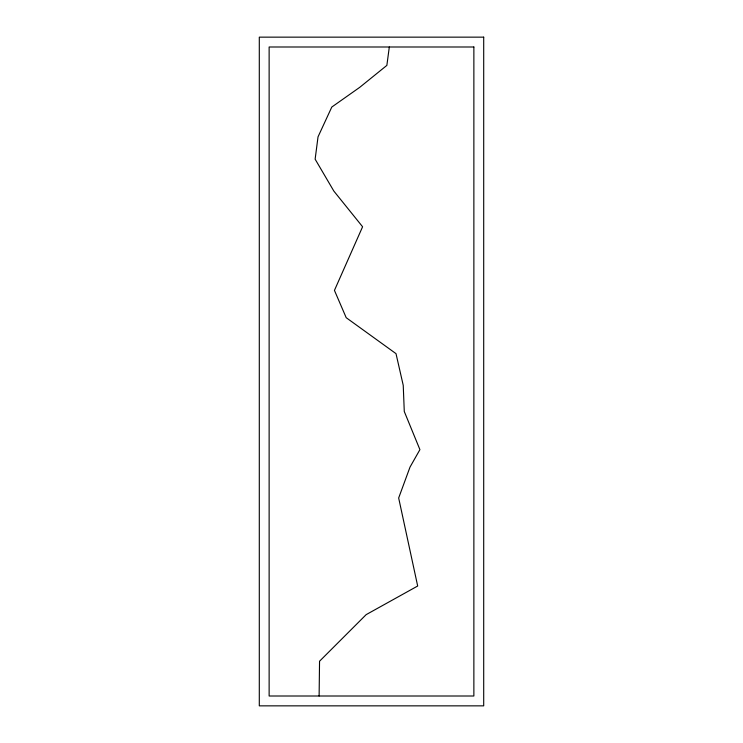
<?xml version="1.0" encoding="UTF-8"?>
<svg xmlns="http://www.w3.org/2000/svg" width="743" height="743" viewBox="0 0 743 743"><rect width="100%" height="100%" fill="white"/><g stroke="black" fill="none" stroke-linecap="round" stroke-linejoin="round"><path stroke-width="1.11" d="M319.118 696.005L319.546 661.233L366.15 614.647L417.677 586.013L398.666 497.986L410.015 467.096L419.916 449.636L404.276 411.483L403.235 385.348L396.01 353.649L346.201 317.688L334.443 290.392L362.593 226.764L333.848 191.081L315.134 159.188L318.032 136.842L331.796 107.048L359.733 87.34L386.862 65.393L389.313 46.995M483.702 37.15L259.298 37.15L259.298 705.85L483.702 705.85L483.702 37.15M473.867 46.995L269.133 46.995L269.133 696.005L473.867 696.005L473.867 46.995"/></g></svg>
